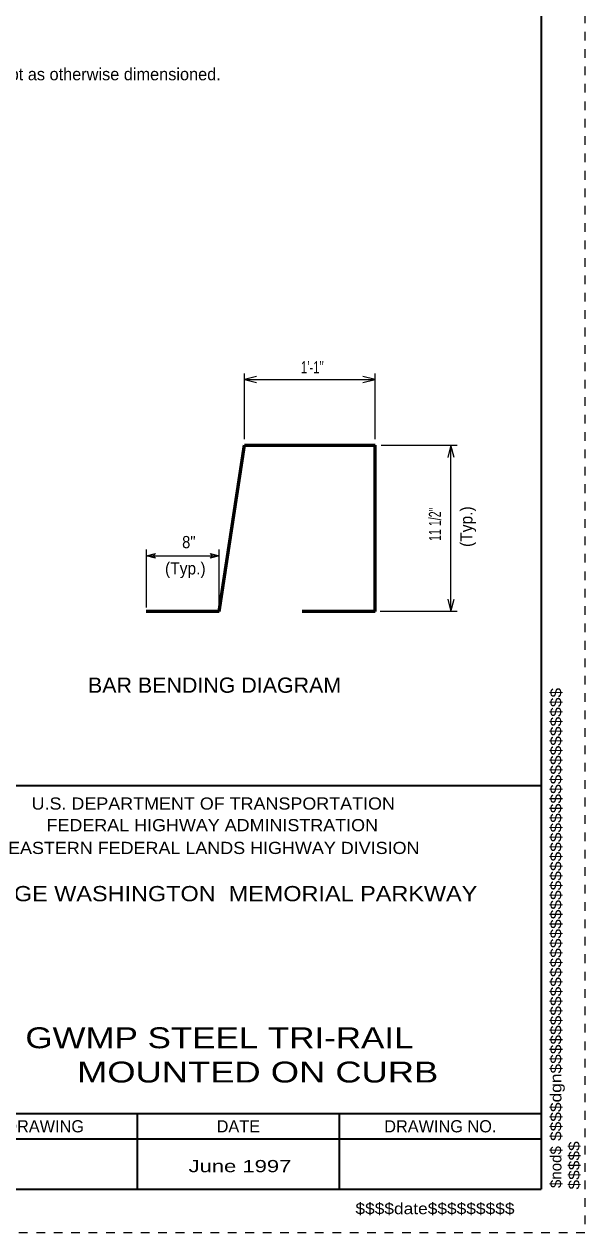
# Model space of a CAD drawing. Extents: x -657 to 937, y 422 to 1509.
# Drawn here: x -627.82 to -621.38, y 1486.58 to 1500.47 of the extents above; entities that cross this region are included whole.
import ezdxf
from ezdxf.enums import TextEntityAlignment as Align

# ---------------------------------------------------------------- set-up
doc = ezdxf.new("R2010")
doc.units = 0
doc.header["$LTSCALE"] = 0.056
doc.linetypes.add('DOTTED', pattern=[1.5, 0.3, -1.2])
for name, color, linetype, lineweight in [('10', 7, 'Continuous', 13), ('2', 7, 'Continuous', 13), ('8', 7, 'Continuous', 35)]:
    doc.layers.add(name, color=color, linetype=linetype, lineweight=lineweight)
doc.layers.add('61', color=7, linetype='Continuous')

msp = doc.modelspace()

# ---------------------------------------------------------------- linework, layer by layer
at = {"layer": '10', "lineweight": 53}
msp.add_line((-623.78667, 1493.72229), (-623.78667, 1495.6325), dxfattribs=at)
at = {"layer": '2'}
for p, q in [((-625.28849, 1495.70281), (-625.28849, 1496.45891)), ((-623.78667, 1495.70281), (-623.78667, 1496.45891)), ((-625.28849, 1496.38859), (-623.78667, 1496.38859)), ((-623.71635, 1495.6325), (-622.84526, 1495.6325)), ((-622.91557, 1493.72229), (-622.91557, 1495.6325)), ((-626.41432, 1493.76755), (-626.41432, 1494.4338)), ((-626.41432, 1494.36349), (-625.57677, 1494.36349)), ((-625.57677, 1493.7926), (-625.57677, 1494.4338)), ((-622.84526, 1493.72229), (-623.7274, 1493.72229))]:
    msp.add_line(p, q, dxfattribs=at)
at = {"layer": '2', "lineweight": 53}
for p, q in [((-625.57677, 1493.72229), (-625.28849, 1495.6325)), ((-625.28849, 1495.6325), (-623.78667, 1495.6325)), ((-625.57677, 1493.72229), (-626.41552, 1493.72229)), ((-623.78667, 1493.72229), (-624.62542, 1493.72229))]:
    msp.add_line(p, q, dxfattribs=at)
at = {"layer": '2'}
for points in [[(-625.14786, 1496.42375), (-625.28849, 1496.38859), (-625.14786, 1496.35344)], [(-623.92729, 1496.35344), (-623.78667, 1496.38859), (-623.92729, 1496.42375)], [(-622.88042, 1495.49188), (-622.91557, 1495.6325), (-622.95073, 1495.49188)], [(-622.95073, 1493.86292), (-622.91557, 1493.72229), (-622.88042, 1493.86292)]]:
    msp.add_lwpolyline(points, dxfattribs=at)
for points in [[(-626.41432, 1494.36349), (-626.31016, 1494.38953), (-626.3362, 1494.36349), (-626.31016, 1494.33745)], [(-625.57677, 1494.36349), (-625.68094, 1494.33745), (-625.6549, 1494.36349), (-625.68094, 1494.38953)]]:
    msp.add_lwpolyline(points, close=True, dxfattribs=at)
at = {"layer": '8'}
for p, q in [((-621.87792, 1508.08432), (-621.87792, 1487.08432)), ((-655.37792, 1487.95349), (-621.87792, 1487.95349)), ((-626.51745, 1487.08432), (-626.51745, 1487.95349)), ((-624.1975, 1487.08432), (-624.1975, 1487.95349)), ((-655.37792, 1487.66349), (-621.87792, 1487.66349)), ((-655.37792, 1487.08432), (-621.87792, 1487.08432))]:
    msp.add_line(p, q, dxfattribs=at)
at = {"layer": '8', "linetype": 'DOTTED', "lineweight": 13}
msp.add_lwpolyline([(-657.37792, 1508.58432), (-621.37792, 1508.58432), (-621.37792, 1486.58432), (-657.37792, 1486.58432)], dxfattribs=at)
at = {"layer": '8'}
msp.add_lwpolyline([(-629.41703, 1487.08432), (-629.41703, 1491.72385), (-621.87792, 1491.72385)], dxfattribs=at)

# ---------------------------------------------------------------- texts
at = {"layer": '2'}
msp.add_text('Provide 2" clear cover for all reinforcement except as otherwise dimensioned.', height=0.14, dxfattribs=at).set_placement((-631.96328, 1499.82646))
for s, width, p in [('1\'-1"', 0.7, (-624.63943, 1496.45891)), ('8"', 0.9, (-626.0037, 1494.45005)), ('(Typ.)', 0.95, (-626.20016, 1494.14854))]:
    msp.add_text(s, height=0.1406, dxfattribs=dict(at, width=width)).set_placement(p)
for s, width, p in [("11 1/2''", 0.65, (-623.02911, 1494.53339)), ('(Typ.)', 0.95, (-622.6687, 1494.46458))]:
    msp.add_text(s, height=0.1406, rotation=90, dxfattribs=dict(at, width=width)).set_placement(p)
at = {"layer": '2', "width": 1.05}
msp.add_text('BAR BENDING DIAGRAM', height=0.175, dxfattribs=at).set_placement((-624.17667, 1492.78901), align=Align.RIGHT)
at = {"layer": '61', "width": 1.15}
for s, p in [('$$$$dgn$$$$$$$$$$$$$$$$$$$$$$$$$$$$$$$$$$$$$$$$', (-621.6463, 1487.63958)), ('$$$$$', (-621.43698, 1487.08208))]:
    msp.add_text(s, height=0.1295, rotation=90, dxfattribs=at).set_placement(p)
at = {"layer": '61'}
msp.add_text('$nod$', height=0.1295, rotation=90, dxfattribs=at).set_placement((-621.64672, 1487.09885))
at = {"layer": '61', "width": 1.15}
msp.add_text('$$$$date$$$$$$$$$', height=0.1295, dxfattribs=at).set_placement((-624.01286, 1486.79849))
at = {"layer": '8'}
for s, height, width, p in [('U.S. DEPARTMENT OF TRANSPORTATION', 0.1399, 1.1, (-625.64602, 1491.44667)), ('FEDERAL HIGHWAY ADMINISTRATION', 0.1399, 1.1, (-625.6574, 1491.19833)), ('EASTERN FEDERAL LANDS HIGHWAY DIVISION', 0.14, 1.1, (-625.64018, 1490.93667)), ('   GEORGE WASHINGTON  MEMORIAL PARKWAY  ', 0.175, 1.15, (-625.70823, 1490.39396)), ('  GWMP STEEL TRI-RAIL ', 0.24, 1.25, (-625.63091, 1488.70526)), ('MOUNTED ON CURB       ', 0.24, 1.3, (-624.73016, 1488.31156)), ('    June 1997    ', 0.14, 1.35, (-625.33909, 1487.28109))]:
    msp.add_text(s, height=height, dxfattribs=dict(at, width=width)).set_placement(p, align=Align.CENTER)
for s, p in [('BRIDGE DRAWING', (-627.96727, 1487.73859)), ('DATE', (-625.3575, 1487.73859)), ('DRAWING NO.', (-623.03771, 1487.73859))]:
    msp.add_text(s, height=0.1399, dxfattribs=at).set_placement(p, align=Align.CENTER)

doc.saveas('drawing.dxf')
